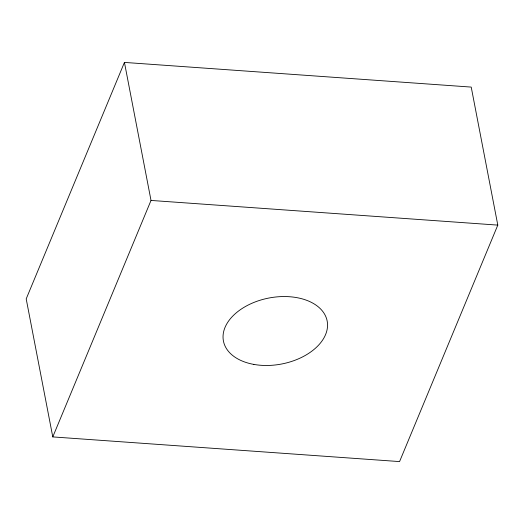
<?xml version="1.0" encoding="UTF-8"?>
<svg xmlns="http://www.w3.org/2000/svg" width="524" height="524" viewBox="0 0 524 524"><rect width="100%" height="100%" fill="white"/><g stroke="black" fill="none" stroke-linecap="round" stroke-linejoin="round"><path stroke-width="0.79" d="M124.437 62.415L26.2 298.89L52.78 436.911L399.563 461.585L497.8 225.11L471.22 87.089L124.437 62.415L151.017 200.437L52.78 436.911M151.017 200.437L497.8 225.11M253.852 364.409A52.826 33.602 -10.9 0 0 327.284 321.716A52.826 33.602 -10.9 0 0 244.734 306.913A52.826 33.602 -10.9 0 0 253.852 364.409"/></g></svg>
